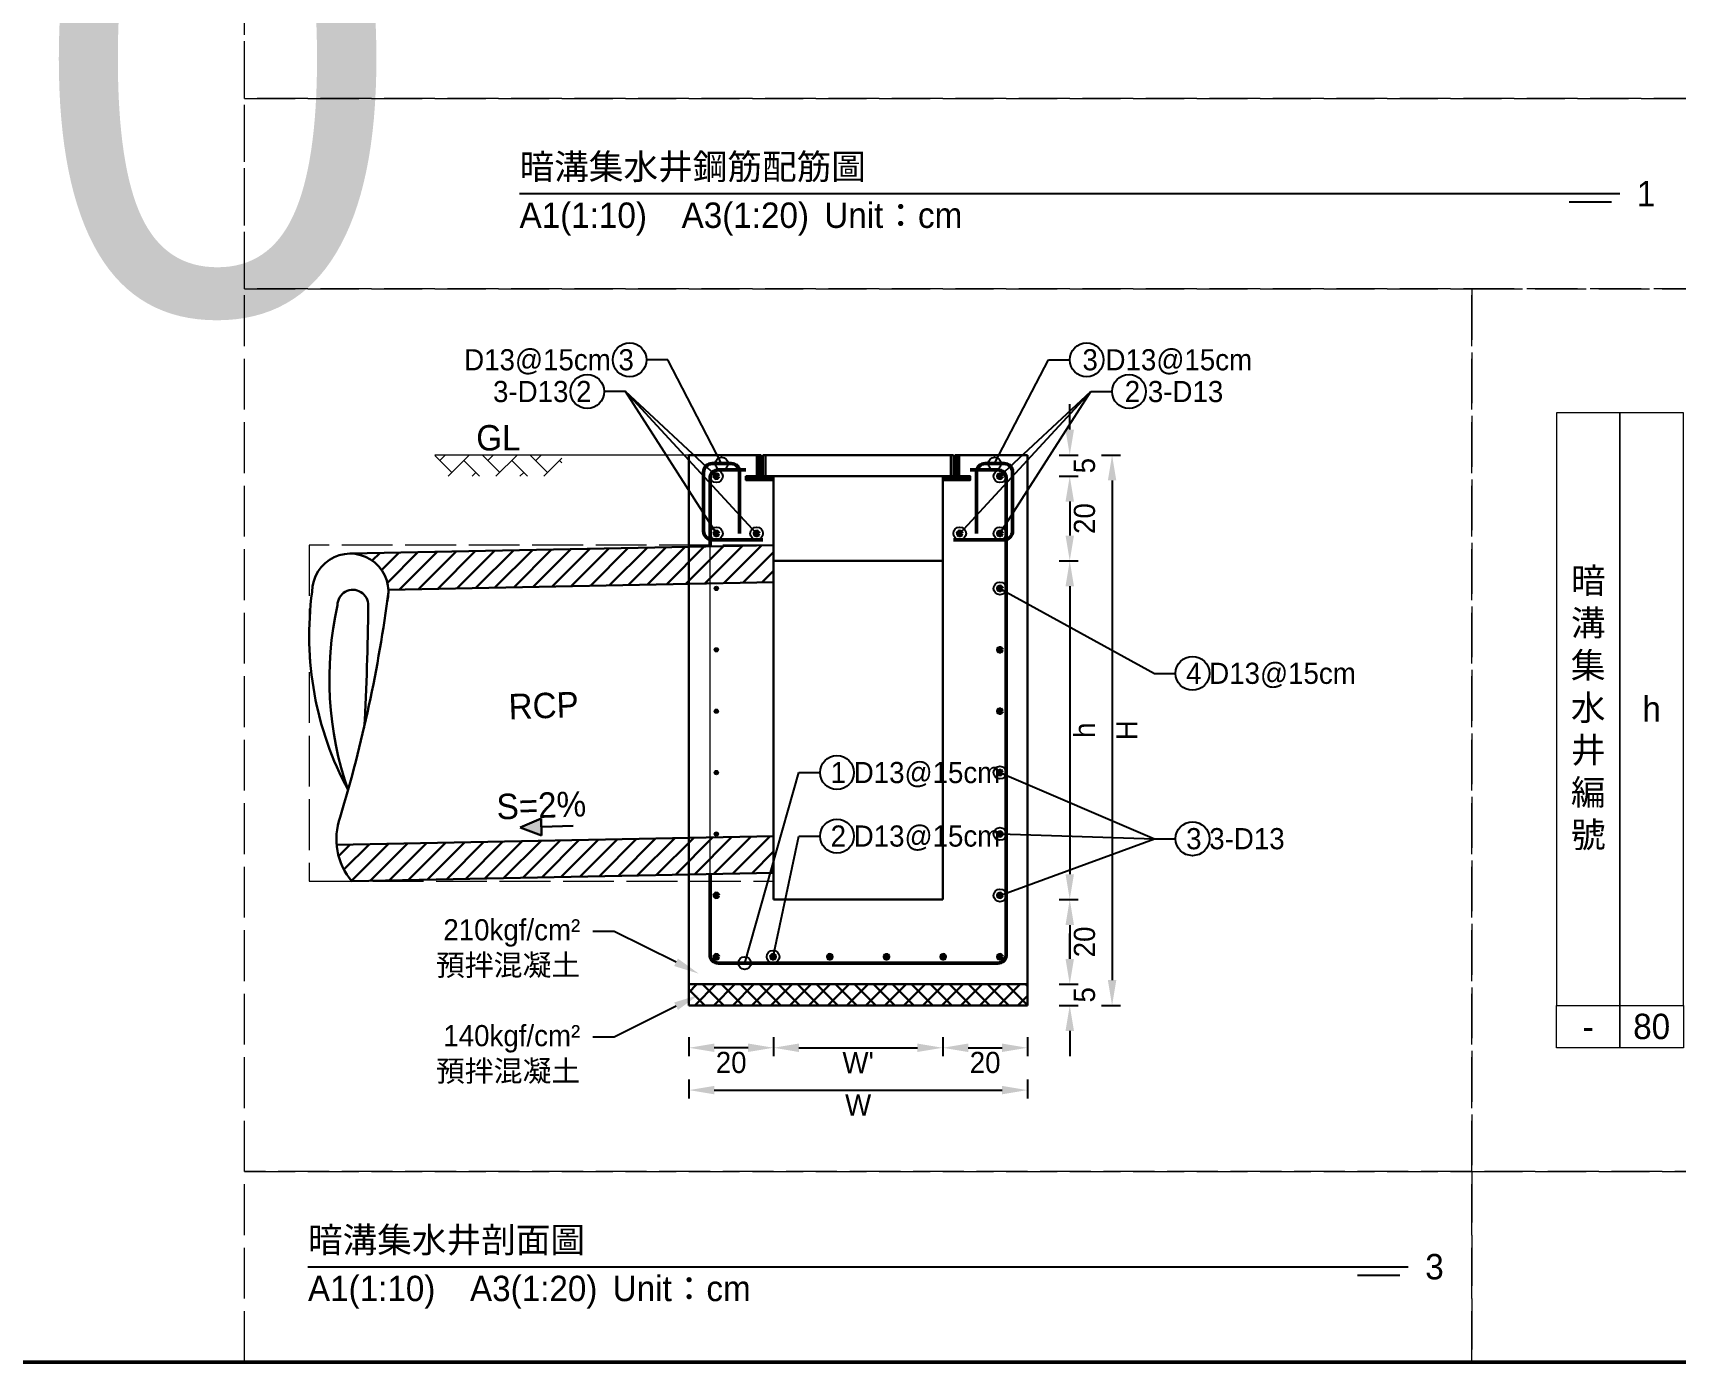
# Model space of a CAD drawing. Extents: x -7340 to 3675, y -3342 to 777.
# Drawn here: x -5630 to -5241.7, y -2021 to -1707 of the extents above; entities that cross this region are included whole.
import ezdxf
from ezdxf import colors
from ezdxf.entities.mleader import LeaderData, LeaderLine
from ezdxf.math import Vec2, Vec3

# ---------------------------------------------------------------- set-up
doc = ezdxf.new("R2010")
doc.units = 0
doc.header["$MEASUREMENT"] = 0
doc.linetypes.add('ACAD_ISO02W100', pattern=[15, 12, -3])
for name, color, linetype, lineweight in [('一、1.基本-圖框', 7, 'Continuous', 20), ('一、3.基本-變更', 1, 'Continuous', 50), ('二、1.繪圖-既有設施', 8, 'Continuous', 20), ('二、2.繪圖-施作項目', 181, 'Continuous', 30), ('二、3.繪圖-排水流向', 170, 'Continuous', 30), ('二、4.繪圖-設計鋪面', 40, 'Continuous', 20), ('二、5.繪圖-鋼筋', 60, 'Continuous', 50), ('二、6.繪圖-其他施作項目', 35, 'Continuous', 30)]:
    doc.layers.add(name, color=color, linetype=linetype, lineweight=lineweight)
doc.layers.add('一、4.基本-隱藏', color=9, linetype='ACAD_ISO02W100', lineweight=20, plot=False)
doc.layers.add('三、1.文字-說明文字', color=2, linetype='Continuous')
doc.layers.add('三、3.文字-註解文字', color=2, linetype='Continuous')
doc.styles.add('次圖名(詳圖)', font='MS PGothic.ttf', dxfattribs={"height": 6})
doc.styles.add('註解文字(詳圖)', font='MS PGothic.ttf', dxfattribs={"height": 5})
doc.dimstyles.new('註解文字(詳圖)', dxfattribs={"dimtxt": 5, "dimasz": 6, "dimexe": 2, "dimexo": 5, "dimgap": 1, "dimtad": 2, "dimzin": 0, "dimdsep": 46, "dimtxsty": '註解文字(詳圖)', "dimcen": 0.1, "dimclrd": 144, "dimclre": 144, "dimclrt": 256, "dimadec": 0, "dimazin": 0, "dimtfac": 1, "dimtofl": 0, "dimtmove": 0, "dimatfit": 3, "dimfxlon": 1, "dimtolj": 1, "dimtzin": 0, "dimlwd": -1, "dimlwe": -1, "dimarcsym": 1})

# ---------------------------------------------------------------- blocks, each defined once
blk = doc.blocks.new('排水流向')
at = {"layer": '二、3.繪圖-排水流向'}
h = blk.add_hatch(color=256, dxfattribs=at)
h.dxf.hatch_style = 1
h.paths.add_polyline_path([(0, 1), (0, -1), (2.5, 0)])
for points in [[(-3.75, 0), (0, 0)], [(0, 1), (0, -1)], [(2.5, 0), (0, 1)], [(2.5, 0), (0, -1)]]:
    blk.add_lwpolyline(points, dxfattribs=at)
blk = doc.blocks.new('*D502')
at = {"layer": 'Defpoints', "color": 0, "transparency": 16777216}
for p in [(-5475, -1806.75), (-5455, -1811.75), (-5475, -1946.75)]:
    blk.add_point(p, dxfattribs=at)
at = {"layer": '三、3.文字-註解文字', "color": 144, "transparency": 16777216}
for p, q in [((-5475, -1944.25), (-5475, -1948.75)), ((-5455, -1944.25), (-5455, -1948.75)), ((-5461, -1946.75), (-5469, -1946.75))]:
    blk.add_line(p, q, dxfattribs=at)
for points in [[(-5469, -1945.75), (-5469, -1947.75), (-5475, -1946.75)], [(-5461, -1945.75), (-5461, -1947.75), (-5455, -1946.75)]]:
    blk.add_solid(points, dxfattribs=at)
at = {"layer": '三、3.文字-註解文字', "transparency": 16777216, "insert": (-5465, -1950.25), "char_height": 5, "attachment_point": 5, "style": '註解文字(詳圖)'}
blk.add_mtext('\\A1;20', dxfattribs=at)
blk = doc.blocks.new('*D503')
at = {"layer": 'Defpoints', "color": 0, "transparency": 16777216}
for p in [(-5455, -1811.75), (-5415, -1811.75), (-5415, -1946.75)]:
    blk.add_point(p, dxfattribs=at)
at = {"layer": '三、3.文字-註解文字', "color": 144, "transparency": 16777216}
for p, q in [((-5455, -1944.25), (-5455, -1948.75)), ((-5415, -1944.25), (-5415, -1948.75)), ((-5449, -1946.75), (-5421, -1946.75))]:
    blk.add_line(p, q, dxfattribs=at)
for points in [[(-5449, -1945.75), (-5449, -1947.75), (-5455, -1946.75)], [(-5421, -1945.75), (-5421, -1947.75), (-5415, -1946.75)]]:
    blk.add_solid(points, dxfattribs=at)
at = {"layer": '三、3.文字-註解文字', "transparency": 16777216, "insert": (-5435, -1950.25), "char_height": 5, "attachment_point": 5, "style": '註解文字(詳圖)'}
blk.add_mtext("\\A1;W'", dxfattribs=at)
blk = doc.blocks.new('*D504')
at = {"layer": 'Defpoints', "color": 0, "transparency": 16777216}
for p in [(-5395, -1806.75), (-5415, -1811.75), (-5395, -1946.75)]:
    blk.add_point(p, dxfattribs=at)
at = {"layer": '三、3.文字-註解文字', "color": 144, "transparency": 16777216}
for p, q in [((-5415, -1944.25), (-5415, -1948.75)), ((-5395, -1944.25), (-5395, -1948.75)), ((-5409, -1946.75), (-5401, -1946.75))]:
    blk.add_line(p, q, dxfattribs=at)
for points in [[(-5409, -1945.75), (-5409, -1947.75), (-5415, -1946.75)], [(-5401, -1945.75), (-5401, -1947.75), (-5395, -1946.75)]]:
    blk.add_solid(points, dxfattribs=at)
at = {"layer": '三、3.文字-註解文字', "transparency": 16777216, "insert": (-5405, -1950.25), "char_height": 5, "attachment_point": 5, "style": '註解文字(詳圖)'}
blk.add_mtext('\\A1;20', dxfattribs=at)
blk = doc.blocks.new('*D505')
at = {"layer": 'Defpoints', "color": 0, "transparency": 16777216}
for p in [(-5475, -1936.75), (-5395, -1936.75), (-5395, -1956.75)]:
    blk.add_point(p, dxfattribs=at)
at = {"layer": '三、3.文字-註解文字', "color": 144, "transparency": 16777216}
for p, q in [((-5475, -1954.25), (-5475, -1958.75)), ((-5469, -1956.75), (-5401, -1956.75)), ((-5395, -1954.25), (-5395, -1958.75))]:
    blk.add_line(p, q, dxfattribs=at)
for points in [[(-5469, -1955.75), (-5469, -1957.75), (-5475, -1956.75)], [(-5401, -1955.75), (-5401, -1957.75), (-5395, -1956.75)]]:
    blk.add_solid(points, dxfattribs=at)
at = {"layer": '三、3.文字-註解文字', "transparency": 16777216, "insert": (-5435, -1960.25), "char_height": 5, "attachment_point": 5, "style": '註解文字(詳圖)'}
blk.add_mtext('\\A1;W', dxfattribs=at)
blk = doc.blocks.new('_Small')
at = {"color": 0, "linetype": 'ByBlock', "lineweight": -2}
blk.add_circle((0, 0), 0.25, dxfattribs=at)
blk = doc.blocks.new('*D506')
at = {"layer": 'Defpoints', "color": 0, "transparency": 16777216}
for p in [(-5415, -1831.75), (-5435, -1911.75), (-5385, -1911.75)]:
    blk.add_point(p, dxfattribs=at)
at = {"layer": '三、3.文字-註解文字', "color": 144, "transparency": 16777216}
for p, q in [((-5387.5, -1831.75), (-5383, -1831.75)), ((-5385, -1837.75), (-5385, -1905.75)), ((-5387.5, -1911.75), (-5383, -1911.75))]:
    blk.add_line(p, q, dxfattribs=at)
for points in [[(-5386, -1837.75), (-5384, -1837.75), (-5385, -1831.75)], [(-5386, -1905.75), (-5384, -1905.75), (-5385, -1911.75)]]:
    blk.add_solid(points, dxfattribs=at)
at = {"layer": '三、3.文字-註解文字', "transparency": 16777216, "insert": (-5381.5, -1871.75), "char_height": 5, "attachment_point": 5, "rotation": 90, "style": '註解文字(詳圖)'}
blk.add_mtext('\\A1;h', dxfattribs=at)
blk = doc.blocks.new('*D507')
at = {"layer": 'Defpoints', "color": 0, "transparency": 16777216}
for p in [(-5435, -1911.75), (-5395, -1931.75), (-5385, -1931.75)]:
    blk.add_point(p, dxfattribs=at)
at = {"layer": '三、3.文字-註解文字', "color": 144, "transparency": 16777216}
for p, q in [((-5387.5, -1911.75), (-5383, -1911.75)), ((-5385, -1917.75), (-5385, -1925.75)), ((-5387.5, -1931.75), (-5383, -1931.75))]:
    blk.add_line(p, q, dxfattribs=at)
for points in [[(-5386, -1917.75), (-5384, -1917.75), (-5385, -1911.75)], [(-5386, -1925.75), (-5384, -1925.75), (-5385, -1931.75)]]:
    blk.add_solid(points, dxfattribs=at)
at = {"layer": '三、3.文字-註解文字', "transparency": 16777216, "insert": (-5381.5, -1921.75), "char_height": 5, "attachment_point": 5, "rotation": 90, "style": '註解文字(詳圖)'}
blk.add_mtext('\\A1;20', dxfattribs=at)
blk = doc.blocks.new('*D508')
at = {"layer": 'Defpoints', "color": 0, "transparency": 16777216}
for p in [(-5395, -1931.75), (-5395, -1936.75), (-5385, -1936.75)]:
    blk.add_point(p, dxfattribs=at)
at = {"layer": '三、3.文字-註解文字', "color": 144, "transparency": 16777216}
for p, q in [((-5385, -1925.75), (-5385, -1919.75)), ((-5387.5, -1931.75), (-5383, -1931.75)), ((-5387.5, -1936.75), (-5383, -1936.75)), ((-5385, -1942.75), (-5385, -1948.75))]:
    blk.add_line(p, q, dxfattribs=at)
for points in [[(-5386, -1925.75), (-5384, -1925.75), (-5385, -1931.75)], [(-5386, -1942.75), (-5384, -1942.75), (-5385, -1936.75)]]:
    blk.add_solid(points, dxfattribs=at)
at = {"layer": '三、3.文字-註解文字', "transparency": 16777216, "insert": (-5381.5, -1934.25), "char_height": 5, "attachment_point": 5, "rotation": 90, "style": '註解文字(詳圖)'}
blk.add_mtext('\\A1;5', dxfattribs=at)
blk = doc.blocks.new('*D509')
at = {"layer": 'Defpoints', "color": 0, "transparency": 16777216}
for p in [(-5395, -1806.75), (-5395, -1936.75), (-5375, -1936.75)]:
    blk.add_point(p, dxfattribs=at)
at = {"layer": '三、3.文字-註解文字', "color": 144, "transparency": 16777216}
for p, q in [((-5377.5, -1806.75), (-5373, -1806.75)), ((-5375, -1812.75), (-5375, -1930.75)), ((-5377.5, -1936.75), (-5373, -1936.75))]:
    blk.add_line(p, q, dxfattribs=at)
for points in [[(-5376, -1812.75), (-5374, -1812.75), (-5375, -1806.75)], [(-5376, -1930.75), (-5374, -1930.75), (-5375, -1936.75)]]:
    blk.add_solid(points, dxfattribs=at)
at = {"layer": '三、3.文字-註解文字', "transparency": 16777216, "insert": (-5371.5, -1871.75), "char_height": 5, "attachment_point": 5, "rotation": 90, "style": '註解文字(詳圖)'}
blk.add_mtext('\\A1;H', dxfattribs=at)
blk = doc.blocks.new('*D510')
at = {"layer": 'Defpoints', "color": 0, "transparency": 16777216}
for p in [(-5395, -1806.75), (-5395, -1811.75), (-5385, -1811.75)]:
    blk.add_point(p, dxfattribs=at)
at = {"layer": '三、3.文字-註解文字', "color": 144, "transparency": 16777216}
for p, q in [((-5385, -1800.75), (-5385, -1794.75)), ((-5387.5, -1806.75), (-5383, -1806.75)), ((-5387.5, -1811.75), (-5383, -1811.75)), ((-5385, -1817.75), (-5385, -1823.75))]:
    blk.add_line(p, q, dxfattribs=at)
for points in [[(-5386, -1800.75), (-5384, -1800.75), (-5385, -1806.75)], [(-5386, -1817.75), (-5384, -1817.75), (-5385, -1811.75)]]:
    blk.add_solid(points, dxfattribs=at)
at = {"layer": '三、3.文字-註解文字', "transparency": 16777216, "insert": (-5381.5, -1809.25), "char_height": 5, "attachment_point": 5, "rotation": 90, "style": '註解文字(詳圖)'}
blk.add_mtext('\\A1;5', dxfattribs=at)
blk = doc.blocks.new('*D511')
at = {"layer": 'Defpoints', "color": 0, "transparency": 16777216}
for p in [(-5395, -1811.75), (-5395, -1831.75), (-5385, -1831.75)]:
    blk.add_point(p, dxfattribs=at)
at = {"layer": '三、3.文字-註解文字', "color": 144, "transparency": 16777216}
for p, q in [((-5387.5, -1811.75), (-5383, -1811.75)), ((-5385, -1817.75), (-5385, -1825.75)), ((-5387.5, -1831.75), (-5383, -1831.75))]:
    blk.add_line(p, q, dxfattribs=at)
for points in [[(-5386, -1817.75), (-5384, -1817.75), (-5385, -1811.75)], [(-5386, -1825.75), (-5384, -1825.75), (-5385, -1831.75)]]:
    blk.add_solid(points, dxfattribs=at)
at = {"layer": '三、3.文字-註解文字', "transparency": 16777216, "insert": (-5381.5, -1821.75), "char_height": 5, "attachment_point": 5, "rotation": 90, "style": '註解文字(詳圖)'}
blk.add_mtext('\\A1;20', dxfattribs=at)

msp = doc.modelspace()

# ---------------------------------------------------------------- hatches: boundary and pattern name
at = {"layer": '二、1.繪圖-既有設施'}
h = msp.add_hatch(color=256, dxfattribs=at)
h.dxf.hatch_style = 1
h.paths.add_polyline_path([(-5468, -1838.25, 1), (-5469, -1838.25, 1)])
h = msp.add_hatch(color=256, dxfattribs=at)
h.dxf.hatch_style = 1
h.paths.add_polyline_path([(-5468, -1852.75, 1), (-5469, -1852.75, 1)])
h = msp.add_hatch(color=256, dxfattribs=at)
h.dxf.hatch_style = 1
h.paths.add_polyline_path([(-5468, -1867.25, 1), (-5469, -1867.25, 1)])
h = msp.add_hatch(color=256, dxfattribs=at)
h.dxf.hatch_style = 1
h.paths.add_polyline_path([(-5468, -1881.75, 1), (-5469, -1881.75, 1)])
h = msp.add_hatch(color=256, dxfattribs=at)
h.dxf.hatch_style = 1
h.paths.add_polyline_path([(-5468, -1896.25, 1), (-5469, -1896.25, 1)])
at = {"layer": '二、2.繪圖-施作項目'}
h = msp.add_hatch(dxfattribs=at)
h.set_pattern_fill('ANSI37', color=256)
h.set_pattern_definition([(45, (-6794.7632, -1960.2784), (-2.245064, 2.245064), []), (135, (-6794.7632, -1960.2784), (-2.245064, -2.245064), [])])
h.paths.add_polyline_path([(-5475, -1931.75), (-5475, -1936.75), (-5395, -1936.75), (-5395, -1931.75)])
at = {"layer": '二、4.繪圖-設計鋪面'}
h = msp.add_hatch(dxfattribs=at)
h.set_pattern_fill('AR-HBONE', color=256)
h.set_pattern_definition([(45, (-4855, -1536.5), (0, 5.656854), [12, -4]), (135, (-4852.1716, -1533.6716), (4e-16, 5.656854), [12, -4])])
h.paths.add_polyline_path([(-5505, -1806.75), (-5535, -1806.75), (-5535, -1811.75), (-5505, -1811.75)])
at = {"layer": '二、5.繪圖-鋼筋'}
h = msp.add_hatch(color=256, dxfattribs=at)
h.dxf.hatch_style = 1
h.paths.add_polyline_path([(-5468, -1811.75, 1), (-5469, -1811.75, 1)])
h = msp.add_hatch(color=256, dxfattribs=at)
h.dxf.hatch_style = 1
h.paths.add_polyline_path([(-5401, -1811.75, 1), (-5402, -1811.75, 1)])
h = msp.add_hatch(color=256, dxfattribs=at)
h.dxf.hatch_style = 1
h.paths.add_polyline_path([(-5468, -1825.25, 1), (-5469, -1825.25, 1)])
h = msp.add_hatch(color=256, dxfattribs=at)
h.dxf.hatch_style = 1
h.paths.add_polyline_path([(-5458.5, -1825.25, 1), (-5459.5, -1825.25, 1)])
h = msp.add_hatch(color=256, dxfattribs=at)
h.dxf.hatch_style = 1
h.paths.add_polyline_path([(-5410.5, -1825.25, 1), (-5411.5, -1825.25, 1)])
h = msp.add_hatch(color=256, dxfattribs=at)
h.dxf.hatch_style = 1
h.paths.add_polyline_path([(-5401, -1825.25, 1), (-5402, -1825.25, 1)])
h = msp.add_hatch(color=256, dxfattribs=at)
h.dxf.hatch_style = 1
h.paths.add_polyline_path([(-5401, -1838.25, 1), (-5402, -1838.25, 1)])
h = msp.add_hatch(color=256, dxfattribs=at)
h.dxf.hatch_style = 1
h.paths.add_polyline_path([(-5401, -1852.75, 1), (-5402, -1852.75, 1)])
h = msp.add_hatch(color=256, dxfattribs=at)
h.dxf.hatch_style = 1
h.paths.add_polyline_path([(-5401, -1867.25, 1), (-5402, -1867.25, 1)])
h = msp.add_hatch(color=256, dxfattribs=at)
h.dxf.hatch_style = 1
h.paths.add_polyline_path([(-5401, -1881.75, 1), (-5402, -1881.75, 1)])
h = msp.add_hatch(color=256, dxfattribs=at)
h.dxf.hatch_style = 1
h.paths.add_polyline_path([(-5401, -1896.25, 1), (-5402, -1896.25, 1)])
h = msp.add_hatch(color=256, dxfattribs=at)
h.dxf.hatch_style = 1
h.paths.add_polyline_path([(-5468, -1910.75, 1), (-5469, -1910.75, 1)])
h = msp.add_hatch(color=256, dxfattribs=at)
h.dxf.hatch_style = 1
h.paths.add_polyline_path([(-5401, -1910.75, 1), (-5402, -1910.75, 1)])
h = msp.add_hatch(color=256, dxfattribs=at)
h.dxf.hatch_style = 1
h.paths.add_polyline_path([(-5468, -1925.25, 1), (-5469, -1925.25, 1)])
h = msp.add_hatch(color=256, dxfattribs=at)
h.dxf.hatch_style = 1
h.paths.add_polyline_path([(-5454.6, -1925.25, 1), (-5455.6, -1925.25, 1)])
h = msp.add_hatch(color=256, dxfattribs=at)
h.dxf.hatch_style = 1
h.paths.add_polyline_path([(-5441.2, -1925.25, 1), (-5442.2, -1925.25, 1)])
h = msp.add_hatch(color=256, dxfattribs=at)
h.dxf.hatch_style = 1
h.paths.add_polyline_path([(-5427.8, -1925.25, 1), (-5428.8, -1925.25, 1)])
h = msp.add_hatch(color=256, dxfattribs=at)
h.dxf.hatch_style = 1
h.paths.add_polyline_path([(-5414.4, -1925.25, 1), (-5415.4, -1925.25, 1)])
h = msp.add_hatch(color=256, dxfattribs=at)
h.dxf.hatch_style = 1
h.paths.add_polyline_path([(-5401, -1925.25, 1), (-5402, -1925.25, 1)])
at = {"layer": '二、6.繪圖-其他施作項目'}
h = msp.add_hatch(dxfattribs=at)
h.set_pattern_fill('ANSI31', color=256, scale=0.1)
h.set_pattern_definition([(45, (-3743.49114, -3111.03593), (-0.224506403, 0.224506403), [])])
h.paths.add_polyline_path([(-5458.9, -1811.75), (-5461.5, -1811.75), (-5461.5, -1812.65), (-5455, -1812.65), (-5455, -1811.75), (-5458, -1811.75), (-5458, -1806.75), (-5458.9, -1806.75)])
h.paths.add_polyline_path([(-5411.1, -1806.75), (-5412, -1806.75), (-5412, -1811.75), (-5415, -1811.75), (-5415, -1812.65), (-5408.5, -1812.65), (-5408.5, -1811.75), (-5411.1, -1811.75)])
h = msp.add_hatch(dxfattribs=at)
h.set_pattern_fill('ANSI31', color=256, scale=25)
h.set_pattern_definition([(45, (-8973.3087, -3301.8046), (-2.2097087, 2.2097087), [])])
h.paths.add_polyline_path([(-5455, -1828.036), (-5555, -1830.036, -0.3982556), (-5545.998, -1838.558), (-5455, -1836.738)])
h.paths.add_polyline_path([(-5455, -1896.75), (-5558.228, -1898.815, 0.1552766), (-5554.618, -1907.432), (-5455, -1905.452)])

# ---------------------------------------------------------------- linework, layer by layer
at = {"layer": '一、1.基本-圖框'}
for points in [[(-5270, -1936.75), (-5255, -1936.75), (-5255, -1796.75), (-5270, -1796.75)], [(-5255, -1936.75), (-5240, -1936.75), (-5240, -1796.75), (-5255, -1796.75)], [(-5270, -1936.75), (-5255, -1936.75), (-5255, -1946.75), (-5270, -1946.75)], [(-5255, -1936.75), (-5240, -1936.75), (-5240, -1946.75), (-5255, -1946.75)]]:
    msp.add_lwpolyline(points, close=True, dxfattribs=at)
at = {"layer": '一、3.基本-變更'}
msp.add_lwpolyline([(-7340, -1514), (-3920, -1514), (-3920, -2021), (-7340, -2021)], close=True, dxfattribs=at)
at = {"layer": '一、4.基本-隱藏'}
for points in [[(-5580, -1514), (-4800, -1514), (-4800, -2021), (-5580, -2021)], [(-5580, -1514), (-5190, -1514), (-5190, -1722.5), (-5580, -1722.5)], [(-5580, -1722.5), (-5190, -1722.5), (-5190, -1767.5), (-5580, -1767.5)], [(-5580, -1767.5), (-5290, -1767.5), (-5290, -1976), (-5580, -1976)], [(-5290, -1767.5), (-4990, -1767.5), (-4990, -1976), (-5290, -1976)], [(-5455, -1828.036), (-5564.704, -1828.036), (-5564.704, -1907.432), (-5455, -1907.432)], [(-5580, -1976), (-5290, -1976), (-5290, -2021), (-5580, -2021)], [(-5290, -1976), (-4990, -1976), (-4990, -2021), (-5290, -2021)]]:
    msp.add_lwpolyline(points, close=True, dxfattribs=at)
msp.add_lwpolyline([(-5580, -2021), (-4800, -2021)], dxfattribs=at)
at = {"layer": '三、3.文字-註解文字'}
for points in [[(-5515, -1745), (-5255, -1745)], [(-5257, -1747), (-5267, -1747)], [(-5565, -1998.5), (-5305, -1998.5)], [(-5307, -2000.5), (-5317, -2000.5)]]:
    msp.add_lwpolyline(points, dxfattribs=at)
for centre in [(-5489, -1784.25), (-5381, -1784.25), (-5499, -1791.75), (-5371, -1791.75), (-5356, -1858.312), (-5440, -1881.75), (-5440, -1896.75), (-5356, -1897.375)]:
    msp.add_circle(centre, 4, dxfattribs=at)
at = {"layer": '二、1.繪圖-既有設施'}
msp.add_lwpolyline([(-5470, -1905.75), (-5470, -1828.336)], dxfattribs=at)
for centre in [(-5468.5, -1838.25), (-5468.5, -1852.75), (-5468.5, -1867.25), (-5468.5, -1881.75), (-5468.5, -1896.25)]:
    msp.add_circle(centre, 0.5, dxfattribs=at)
at = {"layer": '二、2.繪圖-施作項目'}
for points in [[(-5475, -1806.75), (-5458.9, -1806.75)], [(-5475, -1806.75), (-5475, -1936.75)], [(-5411.1, -1806.75), (-5395, -1806.75)], [(-5395, -1806.75), (-5395, -1936.75)], [(-5455, -1811.75), (-5455, -1911.75)], [(-5415, -1811.75), (-5415, -1911.75)], [(-5455, -1911.75), (-5415, -1911.75)], [(-5475, -1931.75), (-5395, -1931.75)], [(-5475, -1936.75), (-5395, -1936.75)]]:
    msp.add_lwpolyline(points, dxfattribs=at)
at = {"layer": '二、4.繪圖-設計鋪面'}
msp.add_lwpolyline([(-5475, -1806.75), (-5535, -1806.75)], dxfattribs=at)
at = {"layer": '二、5.繪圖-鋼筋'}
for points in [[(-5457.5, -1826.75), (-5469.5, -1826.75, -0.4142136), (-5471.5, -1824.75), (-5471.5, -1810.75, -0.4142136), (-5469.5, -1808.75), (-5465, -1808.75, -0.4142136), (-5463, -1810.75), (-5463, -1825.25)], [(-5412.5, -1826.75), (-5400.5, -1826.75, 0.4142136), (-5398.5, -1824.75), (-5398.5, -1810.75, 0.4142136), (-5400.5, -1808.75), (-5405, -1808.75, 0.4142136), (-5407, -1810.75), (-5407, -1825.25)], [(-5408.5, -1810.25), (-5402, -1810.25, -0.4142136), (-5400, -1812.25), (-5400, -1924.75, -0.4142136), (-5402, -1926.75), (-5468, -1926.75, -0.4142136), (-5470, -1924.75), (-5470, -1905.75)], [(-5470, -1828.336), (-5470, -1812.25, -0.4142136), (-5468, -1810.25), (-5461.5, -1810.25)]]:
    msp.add_lwpolyline(points, format="xyb", dxfattribs=at)
for centre in [(-5468.5, -1811.75), (-5401.5, -1811.75), (-5468.5, -1825.25), (-5459, -1825.25), (-5411, -1825.25), (-5401.5, -1825.25), (-5401.5, -1838.25), (-5401.5, -1852.75), (-5401.5, -1867.25), (-5401.5, -1881.75), (-5401.5, -1896.25), (-5468.5, -1910.75), (-5401.5, -1910.75), (-5468.5, -1925.25), (-5455.1, -1925.25), (-5441.7, -1925.25), (-5428.3, -1925.25), (-5414.9, -1925.25), (-5401.5, -1925.25)]:
    msp.add_circle(centre, 0.5, dxfattribs=at)
at = {"layer": '二、6.繪圖-其他施作項目'}
for points in [[(-5461.5, -1811.75), (-5458.9, -1811.75), (-5458.9, -1806.75), (-5458, -1806.75), (-5458, -1811.75), (-5455, -1811.75), (-5455, -1812.65), (-5461.5, -1812.65)], [(-5411.1, -1806.75), (-5412, -1806.75), (-5412, -1811.75), (-5415, -1811.75), (-5415, -1812.65), (-5408.5, -1812.65), (-5408.5, -1811.75), (-5411.1, -1811.75)]]:
    msp.add_lwpolyline(points, close=True, dxfattribs=at)
for points in [[(-5457.5, -1806.75), (-5457.5, -1811.75)], [(-5457.5, -1806.75), (-5412.5, -1806.75)], [(-5456.9, -1806.75), (-5456.9, -1811.75)], [(-5413.1, -1806.75), (-5413.1, -1811.75)], [(-5412.5, -1806.75), (-5412.5, -1811.75)], [(-5457.5, -1811.75), (-5412.5, -1811.75)], [(-5555, -1830.036), (-5455, -1828.036)], [(-5455, -1831.75), (-5415, -1831.75)], [(-5545.998, -1838.558), (-5455, -1836.738)], [(-5558.228, -1898.815), (-5455, -1896.75)], [(-5554.618, -1907.432), (-5455, -1905.452)]]:
    msp.add_lwpolyline(points, dxfattribs=at)
for points in [[(-5555.522, -1885.871, -0.1578495), (-5564.015, -1839.052, -1.1409026), (-5546.294, -1841.394)], [(-5555.489, -1885.932, -0.1399452), (-5558.02, -1842.22, -1.0112817), (-5550.748, -1842.301, -0.0106152), (-5551.686, -1871.15)], [(-5545.985, -1839.052, -0.0416835), (-5557.391, -1892.267, 0.2681724), (-5554.618, -1907.432, 0.2681724)]]:
    msp.add_lwpolyline(points, format="xyb", dxfattribs=at)

# ---------------------------------------------------------------- block references
at = {"xscale": 2, "yscale": 2, "zscale": 2, "rotation": 182}
msp.add_blockref('排水流向', (-5509.854, -1894.572), dxfattribs=at)

# ---------------------------------------------------------------- texts
at = {"layer": '一、1.基本-圖框', "char_height": 6, "attachment_point": 5, "style": '註解文字(詳圖)'}
for s, insert in [('暗溝集水井{\\fMS PGothic|b0|i0|c128|p34;編號}', (-5262.5, -1866.75)), ('{\\fMS PGothic|b0|i0|c128|p34;h}', (-5247.5, -1866.75))]:
    msp.add_mtext_dynamic_manual_height_columns(s, width=12.98354, gutter_width=30, heights=[0], dxfattribs=dict(at, insert=insert))
at = {"layer": '一、4.基本-隱藏', "insert": (-5630, -1414), "char_height": 120, "attachment_point": 5, "style": '次圖名(詳圖)'}
msp.add_mtext_dynamic_manual_height_columns("{\\fMS PGothic|b0|i0|c128|p34;W'=40，h=100、80、60、40}", width=698.49542, gutter_width=30, heights=[0], dxfattribs=at)
at = {"layer": '三、1.文字-說明文字', "linetype": 'ACAD_ISO02W100', "ltscale": 0.25, "insert": (-5509.313, -1865.952), "char_height": 6, "attachment_point": 5, "rotation": 2, "style": '次圖名(詳圖)'}
msp.add_mtext_dynamic_manual_height_columns('{\\fMS PGothic|b0|i0|c128|p34;RCP}', width=11.08004, gutter_width=30, heights=[0], dxfattribs=at)
at = {"layer": '三、3.文字-註解文字', "char_height": 6}
for s, width, gutter_width, insert, attachment_point, style in [('{\\fMS PGothic|b0|i0|c128|p34;暗溝}集水井{\\fMS PGothic|b0|i0|c128|p34;鋼筋配筋圖}', 113.35584, 15, (-5515, -1739), 4, '次圖名(詳圖)'), ('1', 3, 15, (-5251, -1745), 4, '次圖名(詳圖)'), ('A1(1:10)\u3000A3(1:20){\\fMS PGothic|b0|i0|c128|p34;^IUnit：cm}', 136.03259, 15, (-5515, -1751), 4, '次圖名(詳圖)'), ('80', 9.06048, 30, (-5247.5, -1941.75), 5, '註解文字(詳圖)'), ('-', 9.06048, 30, (-5262.5, -1941.75), 5, '註解文字(詳圖)'), ('{\\fMS PGothic|b0|i0|c128|p34;暗溝}集水井{\\fMS PGothic|b0|i0|c128|p34;剖面圖}', 134.12151, 15, (-5565, -1992.5), 4, '次圖名(詳圖)'), ('3', 3, 15, (-5301, -1998.5), 4, '次圖名(詳圖)'), ('A1(1:10)\u3000A3(1:20){\\fMS PGothic|b0|i0|c128|p34;^IUnit：cm}', 136.03259, 15, (-5565, -2004.5), 4, '次圖名(詳圖)')]:
    msp.add_mtext_dynamic_manual_height_columns(s, width=width, gutter_width=gutter_width, heights=[0], dxfattribs=dict(at, insert=insert, attachment_point=attachment_point, style=style))
at = {"layer": '二、3.繪圖-排水流向', "insert": (-5509.857, -1889.502), "char_height": 6, "attachment_point": 5, "rotation": 2, "style": '註解文字(詳圖)'}
msp.add_mtext_dynamic_manual_height_columns('{\\fMS PGothic|b0|i0|c128|p34;S=2%}', width=10.17412, gutter_width=30, heights=[0], dxfattribs=at)
at = {"layer": '二、4.繪圖-設計鋪面', "insert": (-5520, -1805.75), "char_height": 6, "attachment_point": 8, "style": '註解文字(詳圖)'}
msp.add_mtext_dynamic_manual_height_columns('{\\fMS PGothic|b0|i0|c128|p34;GL}', width=10.17412, gutter_width=30, heights=[0], dxfattribs=at)

# ---------------------------------------------------------------- dimensions: what is measured, and where the dimension line sits
at = {"layer": '三、3.文字-註解文字'}
for base, p1, p2, text, picture, middle in [((-5385, -1811.75), (-5395, -1806.75), (-5395, -1811.75), '5', '*D510', (-5381.5, -1809.25)), ((-5375, -1936.75), (-5395, -1806.75), (-5395, -1936.75), 'H', '*D509', (-5371.5, -1871.75)), ((-5385, -1831.75), (-5395, -1811.75), (-5395, -1831.75), '20', '*D511', (-5381.5, -1821.75)), ((-5385, -1911.75), (-5415, -1831.75), (-5435, -1911.75), 'h', '*D506', (-5381.5, -1871.75)), ((-5385, -1931.75), (-5435, -1911.75), (-5395, -1931.75), '20', '*D507', (-5381.5, -1921.75)), ((-5385, -1936.75), (-5395, -1931.75), (-5395, -1936.75), '5', '*D508', (-5381.5, -1934.25))]:
    dim = msp.add_linear_dim(base=base, p1=p1, p2=p2, angle=90, text=text, dimstyle='註解文字(詳圖)', dxfattribs=at)
    dim.commit()
    dim.dimension.update_dxf_attribs({"geometry": picture, "text_midpoint": middle})
for base, p1, p2, text, picture, middle in [((-5475, -1946.75), (-5455, -1811.75), (-5475, -1806.75), '20', '*D502', (-5465, -1950.25)), ((-5395, -1946.75), (-5415, -1811.75), (-5395, -1806.75), '20', '*D504', (-5405, -1950.25)), ((-5415, -1946.75), (-5455, -1811.75), (-5415, -1811.75), "W'", '*D503', (-5435, -1950.25)), ((-5395, -1956.75), (-5475, -1936.75), (-5395, -1936.75), 'W', '*D505', (-5435, -1960.25))]:
    dim = msp.add_linear_dim(base=base, p1=p1, p2=p2, text=text, dimstyle='註解文字(詳圖)', dxfattribs=at)
    dim.commit()
    dim.dimension.update_dxf_attribs({"geometry": picture, "text_midpoint": middle})

# ---------------------------------------------------------------- leaders
ml = msp.add_multileader_mtext('Standard', dxfattribs=at)
ml.set_content('{\\fMS PGothic|b0|i0|c128|p34;D13}@15cm{\\fMS PGothic|b0|i0|c128|p34; }3', color=256, style='註解文字(詳圖)')
ml.set_leader_properties(color=144, linetype='ByLayer', lineweight=-1)
ml.set_arrow_properties(name='SMALL')
ml.build(insert=Vec2(0, 0))
ml.multileader.update_dxf_attribs({"dogleg_length": 5, "arrow_head_size": 6})
ctx = ml.context
ctx.base_point, ctx.char_height, ctx.arrow_head_size, ctx.landing_gap_size, ctx.plane_origin = Vec3(-5529.097, -1784.25), 5, 6, 3, Vec3(-5578.932, -1832.085)
ctx.text_align_type = 2
notes = []
notes.append((ctx, [(1, (1, 1, 0), (-5480, -1784.25), (-1, 0), 5, [(0, [(-5467.25, -1808.75)], 0, [])])]))
ctx.mtext.insert, ctx.mtext.alignment, ctx.mtext.flow_direction = Vec3(-5488, -1781.736), 3, 5
ml = msp.add_multileader_mtext('Standard', dxfattribs=at)
ml.set_content('3{\\fMS PGothic|b0|i0|c128|p34; D13@15cm}', color=256, style='註解文字(詳圖)')
ml.set_leader_properties(color=144, linetype='ByLayer', lineweight=-1)
ml.set_arrow_properties(name='SMALL')
ml.build(insert=Vec2(0, 0))
ml.multileader.update_dxf_attribs({"dogleg_length": 5, "arrow_head_size": 6})
ctx = ml.context
ctx.base_point, ctx.char_height, ctx.arrow_head_size, ctx.landing_gap_size, ctx.plane_origin = Vec3(-5385, -1784.25), 5, 6, 3, Vec3(-5427.625, -1832.085)
notes.append((ctx, [(0, (1, 1, 0), (-5390, -1784.25), (1, 0), 5, [(0, [(-5402.75, -1808.75)], 0, [])])]))
ctx.mtext.insert, ctx.mtext.flow_direction = Vec3(-5382, -1781.736), 5
ml = msp.add_multileader_mtext('Standard', dxfattribs=at)
ml.set_content('3-{\\fMS PGothic|b0|i0|c128|p34;D13 2}', color=256, style='註解文字(詳圖)')
ml.set_leader_properties(color=144, linetype='ByLayer', lineweight=-1)
ml.set_arrow_properties(name='SMALL')
ml.build(insert=Vec2(0, 0))
ml.multileader.update_dxf_attribs({"dogleg_length": 5, "arrow_head_size": 6})
ctx = ml.context
ctx.base_point, ctx.char_height, ctx.arrow_head_size, ctx.landing_gap_size, ctx.plane_origin = Vec3(-5525.375, -1791.75), 5, 6, 3, Vec3(-5588.932, -1839.585)
ctx.text_align_type = 2
notes.append((ctx, [(1, (1, 1, 0), (-5490, -1791.75), (-1, 0), 5, [(0, [(-5468.5, -1811.75)], 0, [])])]))
ctx.mtext.insert, ctx.mtext.alignment, ctx.mtext.flow_direction = Vec3(-5498, -1789.236), 3, 5
ml = msp.add_multileader_mtext('Standard', dxfattribs=at)
ml.set_content('{\\fMS PGothic|b0|i0|c128|p34; }', color=256, style='註解文字(詳圖)')
ml.set_leader_properties(color=144, linetype='ByLayer', lineweight=-1)
ml.set_arrow_properties(name='SMALL')
ml.build(insert=Vec2(0, 0))
ml.multileader.update_dxf_attribs({"dogleg_length": 5, "arrow_head_size": 6})
ctx = ml.context
ctx.base_point, ctx.char_height, ctx.arrow_head_size, ctx.landing_gap_size, ctx.plane_origin = Vec3(-5503.216, -1791.75), 5, 6, 3, Vec3(-5590.235, -1847.068)
ctx.text_align_type = 2
notes.append((ctx, [(1, (1, 1, 0), (-5490, -1791.75), (-1, 0), 5, [(0, [(-5459, -1825.25)], 0, [])])]))
ctx.mtext.insert, ctx.mtext.alignment, ctx.mtext.flow_direction = Vec3(-5498, -1789.25), 3, 5
ml = msp.add_multileader_mtext('Standard', dxfattribs=at)
ml.set_content('{\\fMS PGothic|b0|i0|c128|p34; }', color=256, style='註解文字(詳圖)')
ml.set_leader_properties(color=144, linetype='ByLayer', lineweight=-1)
ml.set_arrow_properties(name='SMALL')
ml.build(insert=Vec2(0, 0))
ml.multileader.update_dxf_attribs({"dogleg_length": 5, "arrow_head_size": 6})
ctx = ml.context
ctx.base_point, ctx.char_height, ctx.arrow_head_size, ctx.landing_gap_size, ctx.plane_origin = Vec3(-5503.216, -1791.75), 5, 6, 3, Vec3(-5595.173, -1850.461)
ctx.text_align_type = 2
notes.append((ctx, [(1, (1, 1, 0), (-5490, -1791.75), (-1, 0), 5, [(0, [(-5468.5, -1825.25)], 0, [])])]))
ctx.mtext.insert, ctx.mtext.alignment, ctx.mtext.flow_direction = Vec3(-5498, -1789.25), 3, 5
ml = msp.add_multileader_mtext('Standard', dxfattribs=at)
ml.set_content('{\\fMS PGothic|b0|i0|c128|p34; }', color=256, style='註解文字(詳圖)')
ml.set_leader_properties(color=144, linetype='ByLayer', lineweight=-1)
ml.set_arrow_properties(name='SMALL')
ml.build(insert=Vec2(0, 0))
ml.multileader.update_dxf_attribs({"dogleg_length": 5, "arrow_head_size": 6})
ctx = ml.context
ctx.base_point, ctx.char_height, ctx.arrow_head_size, ctx.landing_gap_size, ctx.plane_origin = Vec3(-5375, -1791.75), 5, 6, 3, Vec3(-5403.625, -1839.585)
notes.append((ctx, [(0, (1, 1, 0), (-5380, -1791.75), (1, 0), 5, [(0, [(-5411, -1825.25)], 0, [])])]))
ctx.mtext.insert, ctx.mtext.flow_direction = Vec3(-5372, -1789.25), 5
ml = msp.add_multileader_mtext('Standard', dxfattribs=at)
ml.set_content('2{\\fMS PGothic|b0|i0|c128|p34; }3-D13', color=256, style='註解文字(詳圖)')
ml.set_leader_properties(color=144, linetype='ByLayer', lineweight=-1)
ml.set_arrow_properties(name='SMALL')
ml.build(insert=Vec2(0, 0))
ml.multileader.update_dxf_attribs({"dogleg_length": 5, "arrow_head_size": 6})
ctx = ml.context
ctx.base_point, ctx.char_height, ctx.arrow_head_size, ctx.landing_gap_size, ctx.plane_origin = Vec3(-5375, -1791.75), 5, 6, 3, Vec3(-5417.625, -1839.585)
notes.append((ctx, [(0, (1, 1, 0), (-5380, -1791.75), (1, 0), 5, [(0, [(-5401.5, -1811.75)], 0, [])])]))
ctx.mtext.insert, ctx.mtext.flow_direction = Vec3(-5372, -1789.236), 5
ml = msp.add_multileader_mtext('Standard', dxfattribs=at)
ml.set_content('{\\fMS PGothic|b0|i0|c128|p34; }', color=256, style='註解文字(詳圖)')
ml.set_leader_properties(color=144, linetype='ByLayer', lineweight=-1)
ml.set_arrow_properties(name='SMALL')
ml.build(insert=Vec2(0, 0))
ml.multileader.update_dxf_attribs({"dogleg_length": 5, "arrow_head_size": 6})
ctx = ml.context
ctx.base_point, ctx.char_height, ctx.arrow_head_size, ctx.landing_gap_size, ctx.plane_origin = Vec3(-5375, -1791.75), 5, 6, 3, Vec3(-5401.773, -1843.689)
notes.append((ctx, [(0, (1, 1, 0), (-5380, -1791.75), (1, 0), 5, [(0, [(-5401.5, -1825.25)], 0, [])])]))
ctx.mtext.insert, ctx.mtext.flow_direction = Vec3(-5372, -1789.25), 5
ml = msp.add_multileader_mtext('Standard', dxfattribs=at)
ml.set_content('4{\\fMS PGothic|b0|i0|c128|p34; D13@15cm}', color=256, style='註解文字(詳圖)')
ml.set_leader_properties(color=144, linetype='ByLayer', lineweight=-1)
ml.set_arrow_properties(name='SMALL')
ml.build(insert=Vec2(0, 0))
ml.multileader.update_dxf_attribs({"dogleg_length": 5, "arrow_head_size": 6})
ctx = ml.context
ctx.base_point, ctx.char_height, ctx.arrow_head_size, ctx.landing_gap_size, ctx.plane_origin = Vec3(-5360, -1858.312), 5, 6, 2.5, Vec3(-5402.625, -1906.147)
notes.append((ctx, [(0, (1, 1, 0), (-5365, -1858.312), (1, 0), 5, [(0, [(-5401.5, -1838.25)], 0, [])])]))
ctx.mtext.insert, ctx.mtext.flow_direction = Vec3(-5357.5, -1855.798), 5
ml = msp.add_multileader_mtext('Standard', dxfattribs=at)
ml.set_content('1{\\fMS PGothic|b0|i0|c128|p34; D13@15cm}', color=256, style='註解文字(詳圖)')
ml.set_leader_properties(color=144, linetype='ByLayer', lineweight=-1)
ml.set_arrow_properties(name='SMALL')
ml.build(insert=Vec2(0, 0))
ml.multileader.update_dxf_attribs({"dogleg_length": 5, "arrow_head_size": 6})
ctx = ml.context
ctx.base_point, ctx.char_height, ctx.arrow_head_size, ctx.landing_gap_size, ctx.plane_origin = Vec3(-5444, -1881.75), 5, 6, 2.5, Vec3(-5486.625, -1929.585)
notes.append((ctx, [(0, (1, 1, 0), (-5449, -1881.75), (1, 0), 5, [(0, [(-5461.8, -1926.75)], 0, [])])]))
ctx.mtext.insert, ctx.mtext.flow_direction = Vec3(-5441.5, -1879.236), 5
ml = msp.add_multileader_mtext('Standard', dxfattribs=at)
ml.set_content('{\\fMS PGothic|b0|i0|c128|p34; }', color=256, style='註解文字(詳圖)')
ml.set_leader_properties(color=144, linetype='ByLayer', lineweight=-1)
ml.set_arrow_properties(name='SMALL')
ml.build(insert=Vec2(0, 0))
ml.multileader.update_dxf_attribs({"dogleg_length": 5, "arrow_head_size": 6})
ctx = ml.context
ctx.base_point, ctx.char_height, ctx.arrow_head_size, ctx.landing_gap_size, ctx.plane_origin = Vec3(-5360, -1897.375), 5, 6, 2.5, Vec3(-5391.425, -1945.21)
notes.append((ctx, [(0, (1, 1, 0), (-5365, -1897.375), (1, 0), 5, [(0, [(-5401.5, -1881.75)], 0, [])])]))
ctx.mtext.insert, ctx.mtext.flow_direction = Vec3(-5357.5, -1894.875), 5
ml = msp.add_multileader_mtext('Standard', dxfattribs=at)
ml.set_content('2{\\fMS PGothic|b0|i0|c128|p34; D13@15cm}', color=256, style='註解文字(詳圖)')
ml.set_leader_properties(color=144, linetype='ByLayer', lineweight=-1)
ml.set_arrow_properties(name='SMALL')
ml.build(insert=Vec2(0, 0))
ml.multileader.update_dxf_attribs({"dogleg_length": 5, "arrow_head_size": 6})
ctx = ml.context
ctx.base_point, ctx.char_height, ctx.arrow_head_size, ctx.landing_gap_size, ctx.plane_origin = Vec3(-5444, -1896.75), 5, 6, 2.5, Vec3(-5486.625, -1944.585)
notes.append((ctx, [(0, (1, 1, 0), (-5449, -1896.75), (1, 0), 5, [(0, [(-5455.1, -1925.25)], 0, [])])]))
ctx.mtext.insert, ctx.mtext.flow_direction = Vec3(-5441.5, -1894.236), 5
ml = msp.add_multileader_mtext('Standard', dxfattribs=at)
ml.set_content('{\\fMS PGothic|b0|i0|c128|p34;3 }3-{\\fMS PGothic|b0|i0|c128|p34;D13}', color=256, style='註解文字(詳圖)')
ml.set_leader_properties(color=144, linetype='ByLayer', lineweight=-1)
ml.set_arrow_properties(name='SMALL')
ml.build(insert=Vec2(0, 0))
ml.multileader.update_dxf_attribs({"dogleg_length": 5, "arrow_head_size": 6})
ctx = ml.context
ctx.base_point, ctx.char_height, ctx.arrow_head_size, ctx.landing_gap_size, ctx.plane_origin = Vec3(-5360, -1897.375), 5, 6, 2.5, Vec3(-5402.625, -1945.21)
notes.append((ctx, [(0, (1, 1, 0), (-5365, -1897.375), (1, 0), 5, [(0, [(-5401.5, -1896.25)], 0, [])])]))
ctx.mtext.insert, ctx.mtext.flow_direction = Vec3(-5357.5, -1894.861), 5
ml = msp.add_multileader_mtext('Standard', dxfattribs=at)
ml.set_content('{\\fMS PGothic|b0|i0|c128|p34; }', color=256, style='註解文字(詳圖)')
ml.set_leader_properties(color=144, linetype='ByLayer', lineweight=-1)
ml.set_arrow_properties(name='SMALL')
ml.build(insert=Vec2(0, 0))
ml.multileader.update_dxf_attribs({"dogleg_length": 5, "arrow_head_size": 6})
ctx = ml.context
ctx.base_point, ctx.char_height, ctx.arrow_head_size, ctx.landing_gap_size, ctx.plane_origin = Vec3(-5360, -1897.375), 5, 6, 3, Vec3(-5388.625, -1945.21)
notes.append((ctx, [(0, (1, 1, 0), (-5365, -1897.375), (1, 0), 5, [(0, [(-5401.5, -1910.75)], 0, [])])]))
ctx.mtext.insert, ctx.mtext.flow_direction = Vec3(-5357, -1894.875), 5
ml = msp.add_multileader_mtext('Standard', dxfattribs=at)
ml.set_content('{\\fMS PGothic|b0|i0|c128|p34;210kgf/cm²}\\P預拌{\\fMS PGothic|b0|i0|c128|p34;混凝土}', color=256, style='註解文字(詳圖)')
ml.set_leader_properties(color=144, linetype='ByLayer', lineweight=-1)
ml.build(insert=Vec2(0, 0))
ml.multileader.update_dxf_attribs({"dogleg_length": 5, "arrow_head_size": 6})
ctx = ml.context
ctx.base_point, ctx.char_height, ctx.arrow_head_size, ctx.landing_gap_size, ctx.plane_origin = Vec3(-5539.058, -1919.25), 5, 6, 3, Vec3(-5472.66, -1929.25)
ctx.text_align_type = 2
notes.append((ctx, [(0, (1, 1, 0), (-5492.66, -1919.25), (-1, 0), 5, [(0, [(-5472.66, -1929.25)], 0, [])])]))
ctx.mtext.insert, ctx.mtext.alignment, ctx.mtext.flow_direction = Vec3(-5500.66, -1916.381), 3, 5
ml = msp.add_multileader_mtext('Standard', dxfattribs=at)
ml.set_content('{\\fMS PGothic|b0|i0|c128|p34;140kgf/cm²}\\P預拌{\\fMS PGothic|b0|i0|c128|p34;混凝土}', color=256, style='註解文字(詳圖)')
ml.set_leader_properties(color=144, linetype='ByLayer', lineweight=-1)
ml.build(insert=Vec2(0, 0))
ml.multileader.update_dxf_attribs({"dogleg_length": 5, "arrow_head_size": 6})
ctx = ml.context
ctx.base_point, ctx.char_height, ctx.arrow_head_size, ctx.landing_gap_size, ctx.plane_origin = Vec3(-5539.058, -1944.25), 5, 6, 3, Vec3(-5472.66, -1934.25)
ctx.text_align_type = 2
notes.append((ctx, [(0, (1, 1, 0), (-5492.66, -1944.25), (-1, 0), 5, [(0, [(-5472.66, -1934.25)], 0, [])])]))
ctx.mtext.insert, ctx.mtext.alignment, ctx.mtext.flow_direction = Vec3(-5500.66, -1941.381), 3, 5
for ctx, leaders in notes:
    for number, flags, end, landing, length, lines in leaders:
        leader = LeaderData()
        leader.index, (leader.has_last_leader_line, leader.has_dogleg_vector, leader.attachment_direction) = number, flags
        leader.last_leader_point, leader.dogleg_vector, leader.dogleg_length = Vec3(end), Vec3(landing), length
        for number, points, colour, breaks in lines:
            line = LeaderLine()
            line.index, line.vertices, line.color, line.breaks = number, Vec3.list(points), colors.encode_raw_color(colour), breaks
            leader.lines.append(line)
        ctx.leaders.append(leader)

doc.saveas('drawing.dxf')
